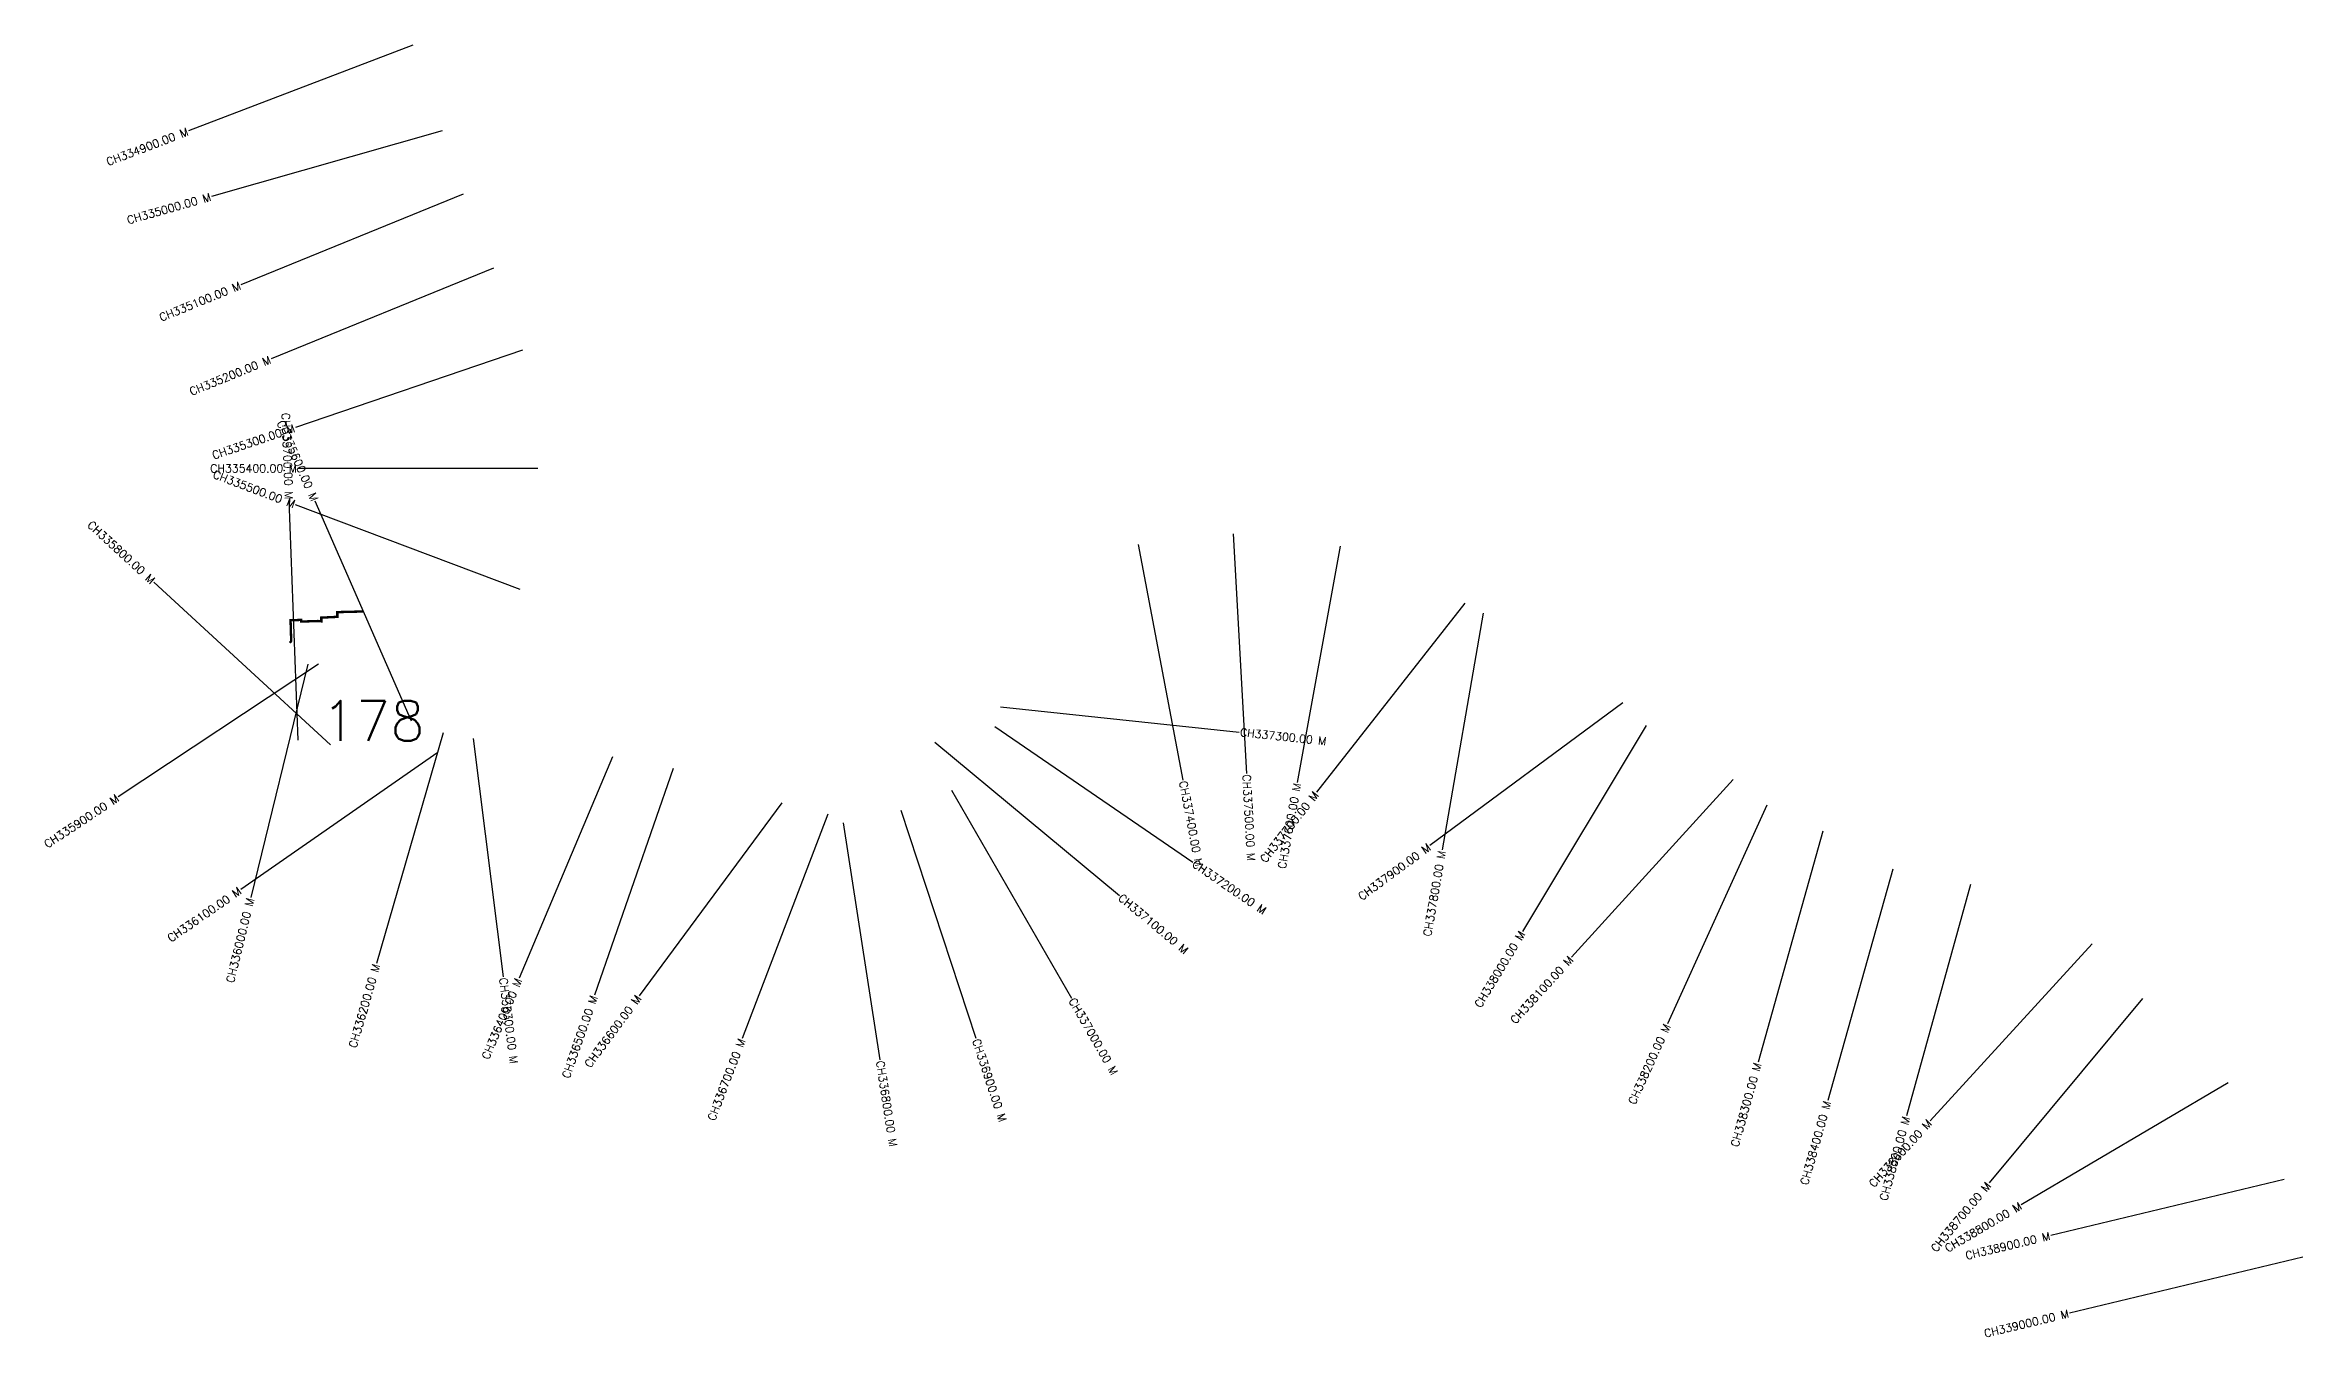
# Model space of a CAD drawing. Header units: metres. Extents: x 289952 to 294739, y 1989611 to 1993098.
# Drawn here: x 289952 to 292774, y 1989611 to 1991225 of the extents above; entities that cross this region are included whole.
import ezdxf
from ezdxf.enums import TextEntityAlignment as Align

# ---------------------------------------------------------------- set-up
doc = ezdxf.new("R2010")
doc.units = ezdxf.units.M
doc.header["$MEASUREMENT"] = 0
for name, color, linetype in [('ARTIFICIALLY PROTECTED', 4, 'Continuous'), ('CS', 134, 'Continuous'), ('CSMark', 6, 'Continuous')]:
    doc.layers.add(name, color=color, linetype=linetype)
doc.styles.get("Standard").update_dxf_attribs({"font": 'simplex.shx'})

msp = doc.modelspace()

# ---------------------------------------------------------------- linework, layer by layer
at = {"layer": 'ARTIFICIALLY PROTECTED', "const_width": 3, "flags": 128}
msp.add_lwpolyline([(290349.2, 1990517.6), (290317.3, 1990516.8), (290317.3, 1990510.9), (290297.2, 1990509.9), (290297.3, 1990505.3), (290293.2, 1990505.7), (290272, 1990505), (290271.9, 1990507.1), (290258.8, 1990506.6), (290259.6, 1990480.7), (290257.9, 1990478.4)], dxfattribs=at)
at = {"layer": 'CS'}
for p, q in [((290411.5, 1991225.2), (290131.3, 1991118.1)), ((290448.4, 1991118.4), (290159.9, 1991036.1)), ((290474.4, 1991039.2), (290196.7, 1990925.8)), ((290512.3, 1990946.6), (290234.5, 1990833.2)), ((290548.8, 1990844), (290264.8, 1990747.4)), ((290567.8, 1990696.4), (290267.8, 1990696.4)), ((290268.4, 1990356.8), (290257, 1990656.6)), ((290545.6, 1990545), (290265, 1990651)), ((290410.1, 1990380.5), (290289.7, 1990655.3)), ((291317.9, 1990601.5), (291374, 1990306.8)), ((291437, 1990614.6), (291453.5, 1990315.1)), ((291570.7, 1990599.1), (291517, 1990304)), ((290308.8, 1990351.1), (290088, 1990554.1)), ((291726.3, 1990527.9), (291541.1, 1990291.8)), ((291749.1, 1990515.3), (291697.9, 1990219.7)), ((290293.7, 1990451.6), (290043.5, 1990286)), ((290280.3, 1990451.7), (290209, 1990160.3)), ((291146.2, 1990398.6), (291444.5, 1990367)), ((291924, 1990403.5), (291682.8, 1990225.1)), ((290449.7, 1990366.1), (290366.4, 1990077.9)), ((290487.2, 1990358.7), (290524.4, 1990061)), ((291064, 1990354.4), (291294.6, 1990162.6)), ((291139, 1990374), (291386.4, 1990204.3)), ((291953.1, 1990375), (291798.6, 1990117.9)), ((290442.9, 1990341.5), (290196.5, 1990170.4)), ((290661.2, 1990335.9), (290544.5, 1990059.5)), ((290737, 1990321.6), (290638.5, 1990038.2)), ((291085, 1990294.5), (291234.7, 1990034.5)), ((292061.6, 1990307.5), (291859.6, 1990085.6)), ((290872.7, 1990278.7), (290694.4, 1990037.5)), ((290930.4, 1990264.5), (290823.4, 1989984.2)), ((291021.5, 1990269.3), (291115.1, 1989984.3)), ((292103.7, 1990275.4), (291979.8, 1990002.2)), ((290949.4, 1990253.7), (290995.4, 1989957.2)), ((292173.6, 1990243.2), (292092.8, 1989954.3)), ((292261.3, 1990195.5), (292179.9, 1989906.7)), ((292358.5, 1990176.4), (292278.4, 1989887.3)), ((292510.5, 1990102.5), (292307.9, 1989881.3)), ((292573.3, 1990034.2), (292381.5, 1989803.5)), ((292680.3, 1989928.5), (292421.8, 1989776.3)), ((292750.3, 1989807.9), (292458.6, 1989738)), ((292773.7, 1989710.7), (292481.9, 1989640.7))]:
    msp.add_line(p, q, dxfattribs=at)

# ---------------------------------------------------------------- texts
at = {"insert": (290297.8, 1990406.1), "char_height": 50, "attachment_point": 1}
msp.add_mtext_dynamic_manual_height_columns('178', width=84.374, gutter_width=1, heights=[74.2], dxfattribs=at)
at = {"layer": 'CSMark'}
for s, rotation, p in [('CH334900.00 M', 20.9354, (290130.4, 1991117.7)), ('CH335000.00 M', 15.9094, (290158.9, 1991035.9)), ('CH335100.00 M', 22.219, (290195.8, 1990925.4)), ('CH335200.00 M', 22.219, (290233.6, 1990832.8)), ('CH335300.00 M', 18.7736, (290263.8, 1990747.1)), ('CH335600.00 M', 293.6623, (290289.3, 1990656.2)), ('CH335700.00 M', 272.1791, (290256.9, 1990657.6)), ('CH335400.00 M', 0.0059, (290266.8, 1990696.4)), ('CH335500.00 M', 339.3046, (290264, 1990651.3)), ('CH335800.00 M', 317.4033, (290087.2, 1990554.8)), ('CH337700.00 M', 51.8878, (291540.5, 1990291)), ('CH337600.00 M', 79.6909, (291516.9, 1990303)), ('CH335900.00 M', 33.5072, (290042.7, 1990285.5)), ('CH337900.00 M', 36.4848, (291681.9, 1990224.5)), ('CH337800.00 M', 80.1777, (291697.7, 1990218.7)), ('CH336100.00 M', 34.7771, (290195.6, 1990169.8)), ('CH336000.00 M', 76.2471, (290208.7, 1990159.3)), ('CH338000.00 M', 58.9924, (291798, 1990117)), ('CH336200.00 M', 73.8861, (290366.2, 1990076.9)), ('CH338100.00 M', 47.6879, (291859, 1990084.9)), ('CH336400.00 M', 67.1062, (290544.1, 1990058.6)), ('CH336500.00 M', 70.8147, (290638.1, 1990037.3)), ('CH336600.00 M', 53.5294, (290693.8, 1990036.7)), ('CH336700.00 M', 69.1029, (290823, 1989983.3)), ('CH338200.00 M', 65.5986, (291979.4, 1990001.3)), ('CH338300.00 M', 74.3708, (292092.5, 1989953.4)), ('CH338400.00 M', 74.2559, (292179.6, 1989905.7)), ('CH338600.00 M', 47.5031, (292307.2, 1989880.5)), ('CH338500.00 M', 74.5237, (292278.2, 1989886.3)), ('CH338700.00 M', 50.2672, (292380.9, 1989802.7)), ('CH338800.00 M', 30.4774, (292420.9, 1989775.8)), ('CH338900.00 M', 13.4889, (292457.6, 1989737.7)), ('CH339000.00 M', 13.4889, (292481, 1989640.5))]:
    msp.add_text(s, height=10, rotation=rotation, dxfattribs=at).set_placement(p, align=Align.MIDDLE_RIGHT)
for s, rotation, p in [('CH337300.00 M', 353.9436, (291445.5, 1990366.9)), ('CH337400.00 M', 280.7783, (291374.2, 1990305.8)), ('CH337500.00 M', 273.1586, (291453.5, 1990314.1)), ('CH337200.00 M', 325.5614, (291387.3, 1990203.8)), ('CH337100.00 M', 320.2563, (291295.4, 1990161.9)), ('CH336300.00 M', 277.1209, (290524.5, 1990060)), ('CH337000.00 M', 299.9177, (291235.2, 1990033.7)), ('CH336900.00 M', 288.174, (291115.4, 1989983.3)), ('CH336800.00 M', 278.808, (290995.5, 1989956.2))]:
    msp.add_text(s, height=10, rotation=rotation, dxfattribs=at).set_placement(p, align=Align.MIDDLE_LEFT)

doc.saveas('drawing.dxf')
